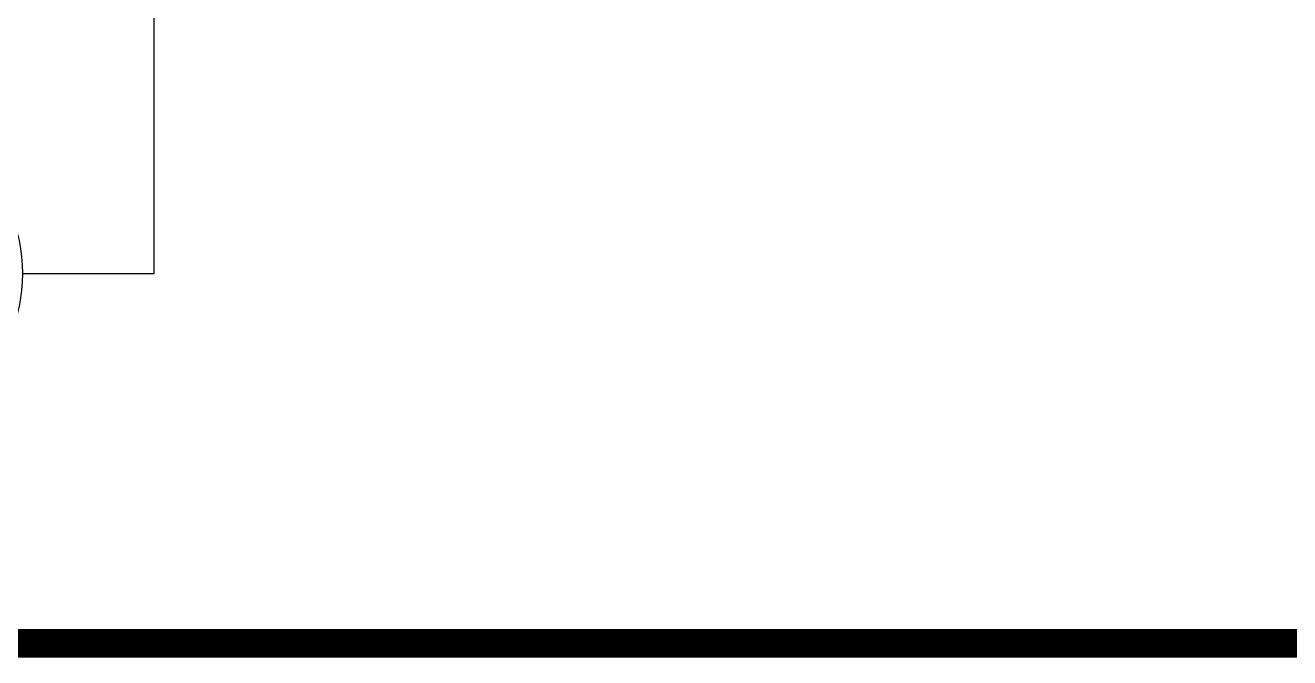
# Model space of a CAD drawing. Header units: millimetres. Extents: x 1073475 to 2890243, y -1340830 to -367733.
# Drawn here: x 2057444 to 2061415, y -384873 to -382887 of the extents above; entities that cross this region are included whole.
import ezdxf

# ---------------------------------------------------------------- set-up
doc = ezdxf.new("R2010")
doc.units = ezdxf.units.MM
doc.header["$LTSCALE"] = 50
doc.layers.add('단면', color=4, linetype='Continuous')

# ---------------------------------------------------------------- blocks, each defined once
blk = doc.blocks.new('A$C070F4A8E')
at = {"layer": '단면'}
h = blk.add_hatch(color=256, dxfattribs=at)
h.paths.add_polyline_path([(-1074.3, 302.3), (-1376.6, 0), (-1074.3, -302.3, -0.414214)])
h.paths.add_polyline_path([(-772.1, 604.6), (-1074.3, 302.3, -0.198912), (-772.1, 427.5)])
h.paths.add_polyline_path([(-772.1, -427.5, -0.198912), (-1074.3, -302.3), (-772.1, -604.6)])
for p, q in [((-344.6, 0), (0, 0)), ((0, 0), (0, -844.8))]:
    blk.add_line(p, q, dxfattribs=at)
blk.add_lwpolyline([(-772.1, -427.5), (-772.1, -604.6), (-1376.6, 0), (-772.1, 604.6), (-772.1, 427.5)], dxfattribs=at)
at = {"layer": '단면', "extrusion": (0, 0, -1)}
blk.add_ellipse((-772.1, 0), major_axis=(0.6, 427.5), ratio=1, start_param=4.711077, end_param=10.994262, dxfattribs=at)

msp = doc.modelspace()

# ---------------------------------------------------------------- linework, layer by layer
at = {"color": 3, "lineweight": 13, "const_width": 90}
msp.add_lwpolyline([(2050360.2, -373845.4), (2065341, -373845.4), (2065341, -384828), (2050360.2, -384828)], close=True, dxfattribs=at)

# ---------------------------------------------------------------- block references
at = {"layer": '단면', "xscale": -1.2, "yscale": 1.2, "zscale": 1.2, "rotation": 180}
msp.add_blockref('A$C070F4A8E', (2057848.4, -383666.3), dxfattribs=at)

doc.saveas('drawing.dxf')
